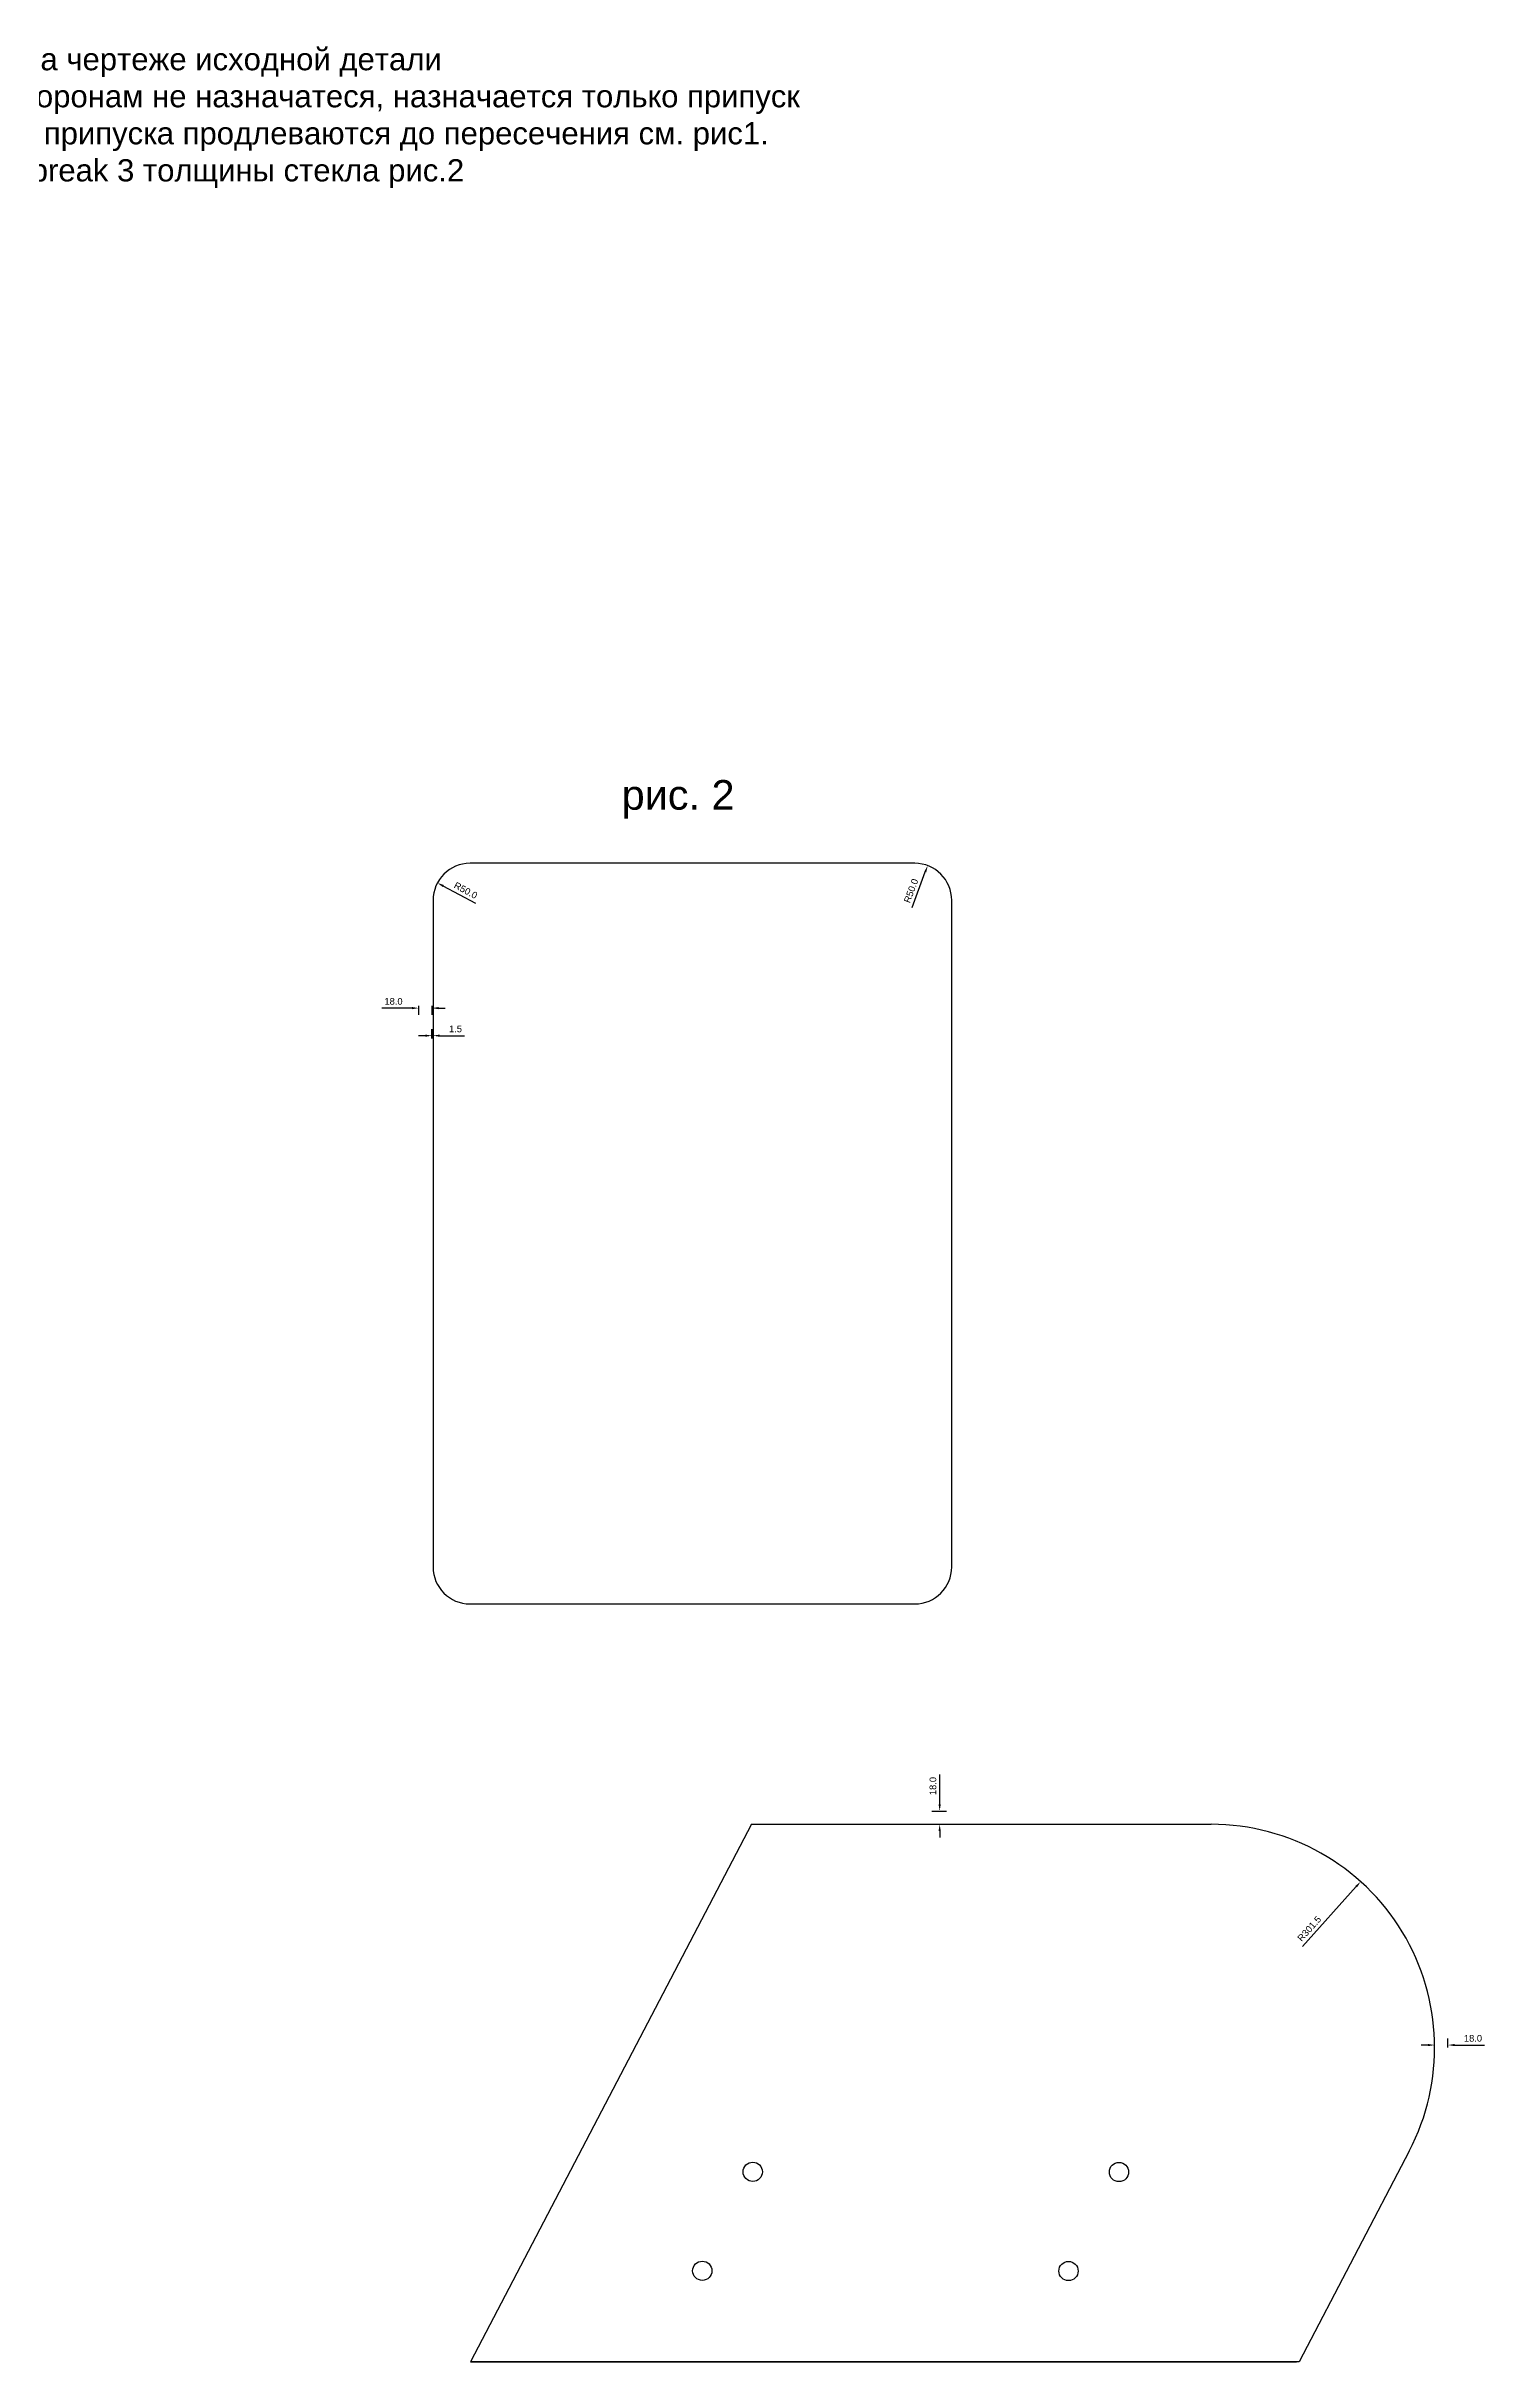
# Model space of a CAD drawing. Header units: inches. Extents: x 627 to 4509, y -573 to 2554.
# Drawn here: x 2568 to 4509, y -573 to 2554 of the extents above; entities that cross this region are included whole.
import ezdxf

# ---------------------------------------------------------------- set-up
doc = ezdxf.new("R2010")
doc.units = ezdxf.units.IN
doc.layers.get('0').update_dxf_attribs({"lineweight": 25})
doc.styles.get("Standard").update_dxf_attribs({"font": 'Arial.ttf'})
doc.dimstyles.get("Standard").update_dxf_attribs({"dimscale": 50, "dimtxt": 0.18, "dimasz": 0.18, "dimexe": 0.18, "dimexo": 0.0625, "dimgap": 0.09, "dimtad": 1, "dimdec": 1, "dimzin": 0, "dimdsep": 46, "dimtxsty": 'Standard', "dimcen": 0.09, "dimadec": 1, "dimazin": 0, "dimtfac": 1, "dimtdec": 1, "dimtofl": 0, "dimtmove": 0, "dimatfit": 3, "dimfxl": 1, "dimtolj": 1, "dimtzin": 0, "dimarcsym": 0})

# ---------------------------------------------------------------- blocks, each defined once
blk = doc.blocks.new('*D29')
at = {"color": 0, "lineweight": -2, "ltscale": 4, "transparency": 16777216}
blk.add_line((3147.8, 1396.3), (3103.8, 1419.8), dxfattribs=at)
at = {"color": 0, "ltscale": 4, "transparency": 16777216}
blk.add_solid([(3104.5, 1421.2), (3103, 1418.5), (3095.8, 1424.1)], dxfattribs=at)
at = {"layer": 'Defpoints', "color": 0, "ltscale": 4, "transparency": 16777216}
for p in [(3095.8, 1424.1), (3139.9, 1400.5)]:
    blk.add_point(p, dxfattribs=at)
at = {"color": 0, "ltscale": 4, "transparency": 16777216, "insert": (3134, 1413.9), "char_height": 9, "attachment_point": 5, "rotation": 331.8268}
blk.add_mtext('\\A1;R50.0', dxfattribs=at)
blk = doc.blocks.new('*D30')
at = {"color": 0, "lineweight": -2, "ltscale": 4, "transparency": 16777216}
blk.add_line((3736.4, 1391), (3754.2, 1438.9), dxfattribs=at)
at = {"color": 0, "ltscale": 4, "transparency": 16777216}
blk.add_solid([(3752.8, 1439.4), (3755.6, 1438.4), (3757.4, 1447.3)], dxfattribs=at)
at = {"layer": 'Defpoints', "color": 0, "ltscale": 4, "transparency": 16777216}
for p in [(3757.4, 1447.3), (3739.9, 1400.5)]:
    blk.add_point(p, dxfattribs=at)
at = {"color": 0, "ltscale": 4, "transparency": 16777216, "insert": (3735, 1413.4), "char_height": 9, "attachment_point": 5, "rotation": 69.5518}
blk.add_mtext('\\A1;R50.0', dxfattribs=at)
blk = doc.blocks.new('*D31')
at = {"color": 0, "lineweight": -2, "ltscale": 4, "transparency": 16777216}
blk.add_line((4263, -11.8), (4335.7, 68.9), dxfattribs=at)
at = {"color": 0, "ltscale": 4, "transparency": 16777216}
blk.add_solid([(4334.6, 69.9), (4336.8, 67.9), (4341.7, 75.6)], dxfattribs=at)
at = {"layer": 'Defpoints', "color": 0, "ltscale": 4, "transparency": 16777216}
for p in [(4341.7, 75.6), (4140, -148.5)]:
    blk.add_point(p, dxfattribs=at)
at = {"color": 0, "ltscale": 4, "transparency": 16777216, "insert": (4272.4, 12.1), "char_height": 9, "attachment_point": 5, "rotation": 48.0105}
blk.add_mtext('\\A1;R301.5', dxfattribs=at)
blk = doc.blocks.new('*D35')
at = {"color": 0, "lineweight": -2, "ltscale": 4, "transparency": 16777216}
for p, q in [((3088.4, 1214), (3088.4, 1226.8)), ((3089.9, 1214), (3089.9, 1226.8)), ((3079.4, 1217.8), (3070.4, 1217.8)), ((3098.9, 1217.8), (3132.5, 1217.8))]:
    blk.add_line(p, q, dxfattribs=at)
at = {"color": 0, "ltscale": 4, "transparency": 16777216}
for points in [[(3079.4, 1219.3), (3079.4, 1216.3), (3088.4, 1217.8)], [(3098.9, 1219.3), (3098.9, 1216.3), (3089.9, 1217.8)]]:
    blk.add_solid(points, dxfattribs=at)
at = {"layer": 'Defpoints', "color": 0, "ltscale": 4, "transparency": 16777216}
for p in [(3088.4, 1217.8), (3088.4, 1210.9), (3089.9, 1210.9)]:
    blk.add_point(p, dxfattribs=at)
at = {"color": 0, "ltscale": 4, "transparency": 16777216, "insert": (3120.2, 1226.9), "char_height": 9, "attachment_point": 5}
blk.add_mtext('\\A1;1.5', dxfattribs=at)
blk = doc.blocks.new('*D36')
at = {"color": 0, "lineweight": -2, "ltscale": 4, "transparency": 16777216}
for p, q in [((3061.4, 1255), (3020.9, 1255)), ((3070.4, 1258.3), (3070.4, 1246)), ((3088.4, 1258.3), (3088.4, 1246)), ((3097.4, 1255), (3106.4, 1255))]:
    blk.add_line(p, q, dxfattribs=at)
at = {"color": 0, "ltscale": 4, "transparency": 16777216}
for points in [[(3061.4, 1256.5), (3061.4, 1253.5), (3070.4, 1255)], [(3097.4, 1256.5), (3097.4, 1253.5), (3088.4, 1255)]]:
    blk.add_solid(points, dxfattribs=at)
at = {"layer": 'Defpoints', "color": 0, "ltscale": 4, "transparency": 16777216}
for p in [(3070.4, 1261.4), (3070.4, 1255), (3088.4, 1261.4)]:
    blk.add_point(p, dxfattribs=at)
at = {"color": 0, "ltscale": 4, "transparency": 16777216, "insert": (3036.6, 1264.1), "char_height": 9, "attachment_point": 5}
blk.add_mtext('\\A1;18.0', dxfattribs=at)
blk = doc.blocks.new('*D37')
at = {"color": 0, "lineweight": -2, "ltscale": 4, "transparency": 16777216}
for p, q in [((4432.5, -145), (4423.5, -145)), ((4441.5, -148.4), (4441.5, -136)), ((4459.5, -148.4), (4459.5, -136)), ((4468.5, -145), (4509, -145))]:
    blk.add_line(p, q, dxfattribs=at)
at = {"color": 0, "ltscale": 4, "transparency": 16777216}
for points in [[(4432.5, -143.5), (4432.5, -146.5), (4441.5, -145)], [(4468.5, -143.5), (4468.5, -146.5), (4459.5, -145)]]:
    blk.add_solid(points, dxfattribs=at)
at = {"layer": 'Defpoints', "color": 0, "ltscale": 4, "transparency": 16777216}
for p in [(4441.5, -151.5), (4459.5, -145), (4459.5, -151.5)]:
    blk.add_point(p, dxfattribs=at)
at = {"color": 0, "ltscale": 4, "transparency": 16777216, "insert": (4493.3, -135.9), "char_height": 9, "attachment_point": 5}
blk.add_mtext('\\A1;18.0', dxfattribs=at)
blk = doc.blocks.new('*D38')
at = {"color": 0, "lineweight": -2, "ltscale": 4, "transparency": 16777216}
for p, q in [((3773.6, 180), (3773.6, 220.5)), ((3763.2, 171), (3782.6, 171)), ((3763.2, 153), (3782.6, 153)), ((3773.6, 144), (3773.6, 135))]:
    blk.add_line(p, q, dxfattribs=at)
at = {"color": 0, "ltscale": 4, "transparency": 16777216}
for points in [[(3772.1, 180), (3775.1, 180), (3773.6, 171)], [(3772.1, 144), (3775.1, 144), (3773.6, 153)]]:
    blk.add_solid(points, dxfattribs=at)
at = {"layer": 'Defpoints', "color": 0, "ltscale": 4, "transparency": 16777216}
for p in [(3760.1, 171), (3773.6, 171), (3760.1, 153)]:
    blk.add_point(p, dxfattribs=at)
at = {"color": 0, "ltscale": 4, "transparency": 16777216, "insert": (3764.5, 204.7), "char_height": 9, "attachment_point": 5, "rotation": 90}
blk.add_mtext('\\A1;18.0', dxfattribs=at)

msp = doc.modelspace()

# ---------------------------------------------------------------- linework, layer by layer
at = {"ltscale": 4}
for p, q in [((3739.89, 1450.49), (3139.89, 1450.49)), ((3089.89, 1400.49), (3089.89, 500.49)), ((3789.89, 500.49), (3789.89, 1400.49)), ((3139.89, 450.49), (3739.89, 450.49))]:
    msp.add_line(p, q, dxfattribs=at)
for p, q in [((3519.53, 153), (3140.29, -572.5)), ((3519.53, 153), (4140.07, 153)), ((4407.25, -288.15), (4258.61, -572.5)), ((3140.29, -572.5), (4255.23, -572.5)), ((4258.61, -572.5), (3140.29, -572.5))]:
    msp.add_line(p, q)
for centre in [(3521.37, -316.13), (4015.56, -316.43), (3453.27, -449.78), (3947.46, -450.08)]:
    msp.add_circle(centre, 13)
for centre, start, end in [((3139.89, 1400.49), 90, 180), ((3739.89, 1400.49), 0, 90), ((3139.89, 500.49), 180, 270), ((3739.89, 500.49), 270, 0)]:
    msp.add_arc(centre, 50, start, end, dxfattribs=at)
msp.add_arc((4140.04, -148.5), 301.5, 332.40748, 89.99548)

# ---------------------------------------------------------------- texts
at = {"ltscale": 4, "attachment_point": 1}
for s, width, insert, char_height in [('{\\fArial|b0|i0|c204|p34;Правило применения }break {\\fArial|b0|i0|c204|p34;в зависимости от радиусов в углах сопрягаемых линий на чертеже исходной детали\\P - если радиус сопряжений линий детали  меньше }<={\\fArial|b0|i0|c204|p34;30мм , }break  {\\fArial|b0|i0|c204|p34;к сопрягаемым сторонам не назначатеся, назначается только припуск\\Pна обработку 1,5 или 2мм. к сопрягаемым стронам в зависмости от толщины. Линии припуска продлеваются до пересечения см. рис1.\\P\\pi-90,l101.6439,t101.6439;-^Iесли радиус сопряжения линий }>{\\fArial|b0|i0|c204|p34;30мм. к припуску на обработку добавляется }break 3{\\fArial|b0|i0|c204|p34; толщины стекла рис.2}', 2964.9534, (902.06, 2551.2), 30), ('{\\fArial|b0|i0|c204|p34;рис. 2}', 235.6581, (3344.43, 1562.9), 40)]:
    msp.add_mtext_dynamic_manual_height_columns(s, width=width, gutter_width=1, heights=[0], dxfattribs=dict(at, insert=insert, char_height=char_height))

# ---------------------------------------------------------------- dimensions: what is measured, and where the dimension line sits
at = {"ltscale": 4}
for center, mpoint, picture, middle in [((3739.89, 1400.49), (3757.36, 1447.34), '*D30', (3743.52, 1410.2)), ((3139.89, 1400.49), (3095.82, 1424.09), '*D29', (3129.74, 1405.93)), ((4140.04, -148.5), (4341.75, 75.59), '*D31', (4279.12, 6.01))]:
    dim = msp.add_radius_dim(center=center, mpoint=mpoint, dimstyle='Standard', dxfattribs=at)
    dim.commit()
    dim.dimension.update_dxf_attribs({"geometry": picture, "text_midpoint": middle, "dimtype": 164})
for base, p1, p2, picture, middle in [((3070.39, 1254.99), (3088.39, 1261.43), (3070.39, 1261.43), '*D36', (3036.64, 1264.09)), ((4459.54, -144.98), (4441.53, -151.54), (4459.54, -151.54), '*D37', (4493.29, -135.89))]:
    dim = msp.add_linear_dim(base=base, p1=p1, p2=p2, dimstyle='Standard', dxfattribs=at)
    dim.commit()
    dim.dimension.update_dxf_attribs({"geometry": picture, "text_midpoint": middle})
dim = msp.add_linear_dim(base=(3088.39, 1217.78), p1=(3089.89, 1210.87), p2=(3088.39, 1210.87), dimstyle='Standard', dxfattribs=at)
dim.commit()
dim.dimension.update_dxf_attribs({"geometry": '*D35', "text_midpoint": (3120.2, 1217.78), "dimtype": 160})
dim = msp.add_linear_dim(base=(3773.57, 171), p1=(3760.12, 153), p2=(3760.12, 171), angle=90, dimstyle='Standard', dxfattribs=at)
dim.commit()
dim.dimension.update_dxf_attribs({"geometry": '*D38', "text_midpoint": (3764.47, 204.75)})

doc.saveas('drawing.dxf')
